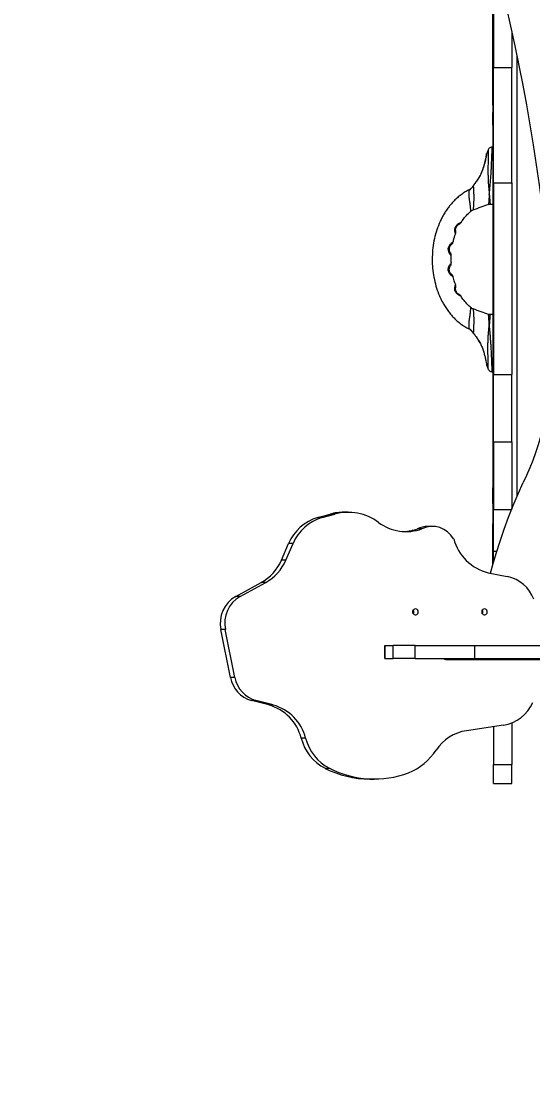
# Model space of a CAD drawing. Header units: millimetres. Extents: x 10665 to 29906, y -6125 to 7364.
# Drawn here: x 22910 to 23502, y 469 to 1697 of the extents above; entities that cross this region are included whole.
import ezdxf

# ---------------------------------------------------------------- set-up
doc = ezdxf.new("R2010")
doc.units = ezdxf.units.MM
for name, color, linetype in [('DIKOM_ОБЪЕКТ', 7, 'Continuous'), ('DIKOM_РАЗМЕР_ЗОНА', 7, 'Continuous'), ('DIKOM_РАЗМЕР_ОБЪЕКТА', 7, 'Continuous')]:
    doc.layers.add(name, color=color, linetype=linetype)
doc.styles.add('style1', font='arial.ttf', dxfattribs={"width": 0.8})
doc.dimstyles.new('1-50', dxfattribs={"dimtxt": 300, "dimasz": 200, "dimexe": 100, "dimexo": 0, "dimgap": 100, "dimtad": 1, "dimdec": 0, "dimtxsty": 'style1', "dimcen": 0, "dimclrd": 7, "dimclre": 7, "dimadec": 1, "dimazin": 2, "dimtfac": 1, "dimtdec": 0, "dimtmove": 1, "dimatfit": 3, "dimfxl": 0, "dimlwd": 25, "dimlwe": 18, "dimarcsym": 0})

# ---------------------------------------------------------------- blocks, each defined once
blk = doc.blocks.new('*D16')
at = {"layer": 'Defpoints', "color": 0, "transparency": 16777216}
for p in [(12665, 4926.5), (12665, 1146.9), (26947.7, -1821.9)]:
    blk.add_point(p, dxfattribs=at)
at = {"layer": 'DIKOM_РАЗМЕР_ОБЪЕКТА', "color": 7, "lineweight": 18, "transparency": 16777216}
for p, q in [((12665, 1146.9), (12665, 5026.5)), ((26947.7, -1821.9), (26947.7, 5026.5))]:
    blk.add_line(p, q, dxfattribs=at)
at = {"layer": 'DIKOM_РАЗМЕР_ОБЪЕКТА', "color": 7, "lineweight": 25, "transparency": 16777216}
blk.add_line((26747.7, 4926.5), (12865, 4926.5), dxfattribs=at)
at = {"layer": 'DIKOM_РАЗМЕР_ОБЪЕКТА', "color": 7, "transparency": 16777216}
for points in [[(12865, 4959.9), (12865, 4893.2), (12665, 4926.5)], [(26747.7, 4959.9), (26747.7, 4893.2), (26947.7, 4926.5)]]:
    blk.add_solid(points, dxfattribs=at)
at = {"layer": 'DIKOM_РАЗМЕР_ОБЪЕКТА', "color": 0, "transparency": 16777216, "insert": (21497, 5179.8), "char_height": 300, "attachment_point": 5, "style": 'style1'}
blk.add_mtext('14300', dxfattribs=at)
blk = doc.blocks.new('*D15')
at = {"layer": 'Defpoints', "color": 0, "transparency": 16777216}
for p in [(20416.8, 4419), (19675.9, -4001.4), (28567.5, -4001.4)]:
    blk.add_point(p, dxfattribs=at)
at = {"layer": 'DIKOM_РАЗМЕР_ОБЪЕКТА', "color": 7, "lineweight": 18, "transparency": 16777216}
for p, q in [((20416.8, 4419), (28667.5, 4419)), ((19675.9, -4001.4), (28667.5, -4001.4))]:
    blk.add_line(p, q, dxfattribs=at)
at = {"layer": 'DIKOM_РАЗМЕР_ОБЪЕКТА', "color": 7, "lineweight": 25, "transparency": 16777216}
blk.add_line((28567.5, 4219), (28567.5, -3801.4), dxfattribs=at)
at = {"layer": 'DIKOM_РАЗМЕР_ОБЪЕКТА', "color": 7, "transparency": 16777216}
for points in [[(28534.2, 4219), (28600.8, 4219), (28567.5, 4419)], [(28534.2, -3801.4), (28600.8, -3801.4), (28567.5, -4001.4)]]:
    blk.add_solid(points, dxfattribs=at)
at = {"layer": 'DIKOM_РАЗМЕР_ОБЪЕКТА', "color": 0, "transparency": 16777216, "insert": (28248, -1553.3), "char_height": 300, "attachment_point": 5, "rotation": 90, "style": 'style1'}
blk.add_mtext('8400', dxfattribs=at)
blk = doc.blocks.new('*D14')
at = {"layer": 'Defpoints', "color": 0, "transparency": 16777216}
for p in [(28947.7, 6914), (10665, 1629.9), (28947.7, -1535.4)]:
    blk.add_point(p, dxfattribs=at)
at = {"layer": 'DIKOM_РАЗМЕР_ЗОНА', "color": 7, "lineweight": 18, "transparency": 16777216}
for p, q in [((10665, 1629.9), (10665, 7014)), ((28947.7, -1535.4), (28947.7, 7014))]:
    blk.add_line(p, q, dxfattribs=at)
at = {"layer": 'DIKOM_РАЗМЕР_ЗОНА', "color": 7, "lineweight": 25, "transparency": 16777216}
blk.add_line((10865, 6914), (28747.7, 6914), dxfattribs=at)
at = {"layer": 'DIKOM_РАЗМЕР_ЗОНА', "color": 7, "transparency": 16777216}
for points in [[(10865, 6947.4), (10865, 6880.7), (10665, 6914)], [(28747.7, 6947.4), (28747.7, 6880.7), (28947.7, 6914)]]:
    blk.add_solid(points, dxfattribs=at)
at = {"layer": 'DIKOM_РАЗМЕР_ЗОНА', "color": 0, "transparency": 16777216, "insert": (21431.5, 7167.3), "char_height": 300, "attachment_point": 5, "style": 'style1'}
blk.add_mtext('18300', dxfattribs=at)
blk = doc.blocks.new('*D13')
at = {"layer": 'Defpoints', "color": 0, "transparency": 16777216}
for p in [(20470.8, 6542.6), (29806, 6542.6), (19621.9, -6125)]:
    blk.add_point(p, dxfattribs=at)
at = {"layer": 'DIKOM_РАЗМЕР_ЗОНА', "color": 7, "lineweight": 18, "transparency": 16777216}
for p, q in [((20470.8, 6542.6), (29906, 6542.6)), ((19621.9, -6125), (29906, -6125))]:
    blk.add_line(p, q, dxfattribs=at)
at = {"layer": 'DIKOM_РАЗМЕР_ЗОНА', "color": 7, "lineweight": 25, "transparency": 16777216}
blk.add_line((29806, -5925), (29806, 6342.6), dxfattribs=at)
at = {"layer": 'DIKOM_РАЗМЕР_ЗОНА', "color": 7, "transparency": 16777216}
for points in [[(29772.7, 6342.6), (29839.3, 6342.6), (29806, 6542.6)], [(29772.7, -5925), (29839.3, -5925), (29806, -6125)]]:
    blk.add_solid(points, dxfattribs=at)
at = {"layer": 'DIKOM_РАЗМЕР_ЗОНА', "color": 0, "transparency": 16777216, "insert": (29552.8, 208.8), "char_height": 300, "attachment_point": 5, "rotation": 90, "style": 'style1'}
blk.add_mtext('12650', dxfattribs=at)

msp = doc.modelspace()

# ---------------------------------------------------------------- linework, layer by layer
at = {"layer": 'DIKOM_ОБЪЕКТ', "color": 7, "linetype": 'Continuous', "lineweight": 15}
for p, q in [((23455.3, 1657.9), (23455.3, 1735.8)), ((23456.3, 1731.4), (23456.3, 1643.8)), ((23477.3, 1685.3), (23477.3, 1643.8)), ((23455.3, 1657.9), (23456.3, 1657.9)), ((23455.3, 1649.2), (23455.3, 1657.9)), ((23455.3, 1649.2), (23456.3, 1649.2)), ((23455.3, 1600.8), (23455.3, 1649.2)), ((23483.3, 1657.4), (23483.3, 1147.3)), ((23456.3, 1643.8), (23477.3, 1643.8)), ((23456.3, 1510.1), (23456.3, 1643.8)), ((23477.3, 1510.1), (23477.3, 1643.8)), ((23456.3, 1600.8), (23455.3, 1600.8)), ((23455.3, 1600), (23455.3, 1600.8)), ((23455.3, 1600), (23456.3, 1600)), ((23455.3, 1600), (23455.3, 1591.6)), ((23456.3, 1591.6), (23455.3, 1591.6)), ((23455.3, 1576.9), (23455.3, 1591.6)), ((23455.3, 1576.9), (23456.3, 1576.9)), ((23455.3, 1576.9), (23455.3, 1551.6)), ((23450, 1548.5), (23448.3, 1544.3)), ((23455.8, 1551.6), (23454.6, 1551.6)), ((23455.8, 1485.6), (23455.8, 1551.6)), ((23432.5, 1506.5), (23432.8, 1506.8)), ((23456.3, 1510.1), (23477.3, 1510.1)), ((23456.3, 1510.1), (23456.3, 1288.3)), ((23477.3, 1510.1), (23477.3, 1288.3)), ((23451.3, 1496.6), (23451.3, 1496.5)), ((23432.8, 1479), (23432.8, 1479)), ((23450.5, 1485.2), (23452.2, 1485.6)), ((23450.5, 1485.3), (23450.5, 1485.3)), ((23452.2, 1485.6), (23455.8, 1485.6)), ((23455.3, 1485.6), (23455.3, 1357.6)), ((23407.1, 1417), (23406.7, 1416.5)), ((23412.3, 1392), (23412.3, 1391.9)), ((23418.6, 1378.9), (23418.5, 1378.9)), ((23432.8, 1364.1), (23432.8, 1364.2)), ((23450.5, 1357.9), (23450.5, 1357.8)), ((23455.8, 1357.6), (23452.2, 1357.6)), ((23455.8, 1291.6), (23455.8, 1357.6)), ((23451.3, 1346.6), (23451.3, 1346.5)), ((23432.8, 1336.3), (23432.5, 1336.6)), ((23440.1, 1325.5), (23440.4, 1324.8)), ((23445.2, 1312.8), (23445.4, 1312)), ((23448.3, 1298.8), (23450, 1294.7)), ((23454.6, 1291.6), (23455.8, 1291.6)), ((23455.3, 1291.6), (23455.3, 1157.1)), ((23456.3, 1288.3), (23477.3, 1288.3)), ((23456.3, 1210.5), (23456.3, 1288.3)), ((23477.3, 1210.5), (23477.3, 1288.3)), ((23456.3, 1210.5), (23477.3, 1210.5)), ((23456.3, 1210.5), (23456.3, 1132.1)), ((23477.3, 1210.5), (23477.3, 1132.6)), ((23455.3, 1157.1), (23456.3, 1157.1)), ((23455.3, 1138.9), (23455.3, 1157.1)), ((23455.3, 1138.9), (23456.3, 1138.9)), ((23455.3, 1138.9), (23455.3, 1115.6)), ((23456.3, 1084), (23456.3, 1132.1)), ((23456.3, 1132.1), (23477.1, 1132.1)), ((23253, 1122.7), (23267.4, 1126.7)), ((23258.1, 1122.7), (23253, 1122.7)), ((23258.1, 1122.7), (23272.6, 1126.7)), ((23272.6, 1126.7), (23267.4, 1126.7)), ((23288.2, 1128.9), (23283.1, 1128.9)), ((23373.4, 1109.8), (23368.3, 1109.8)), ((23385.4, 1112.5), (23380.3, 1112.5)), ((23455.3, 1115.6), (23456.3, 1115.6)), ((23455.3, 1067.4), (23455.3, 1115.6)), ((23210.9, 1073.4), (23219.3, 1092.6)), ((23216.1, 1073.4), (23224.4, 1092.6)), ((23224.4, 1092.6), (23219.3, 1092.6)), ((23456.3, 1070.9), (23456.3, 1084)), ((23456.3, 1084), (23460.2, 1084)), ((23216.1, 1073.4), (23210.9, 1073.4)), ((23449.9, 1058.9), (23472.1, 1054.5)), ((23158.1, 1031.5), (23187.7, 1047.6)), ((23163.2, 1031.5), (23192.8, 1047.6)), ((23192.8, 1047.6), (23187.7, 1047.6)), ((23163.2, 1031.5), (23158.1, 1031.5)), ((23146.1, 993.1), (23141, 993.1)), ((23152, 937.7), (23141, 993.1)), ((23157.1, 937.7), (23146.1, 993.1)), ((23330.6, 974.6), (23330.6, 959.6)), ((23330.7, 974.6), (23330.6, 974.6)), ((23330.7, 959.6), (23330.7, 974.6)), ((23330.7, 974.6), (23340, 974.6)), ((23340, 959.6), (23340, 974.6)), ((23365.4, 974.6), (23340, 974.6)), ((23365.4, 959.6), (23365.4, 974.6)), ((23365.4, 974.6), (23434.4, 974.6)), ((23434.4, 959.6), (23434.4, 974.6)), ((23434.4, 974.6), (23514.5, 974.6)), ((23330.7, 959.6), (23330.6, 959.6)), ((23330.7, 959.6), (23340, 959.6)), ((23365.4, 959.6), (23340, 959.6)), ((23365.4, 959.6), (23434.4, 959.6)), ((23401.1, 958.6), (23515.5, 958.6)), ((23434.4, 959.6), (23514.5, 959.6)), ((23456.3, 959.6), (23456.3, 958.6)), ((23477.3, 958.6), (23477.3, 959.6)), ((23157.1, 937.7), (23152, 937.7)), ((23181.5, 911), (23176.4, 911)), ((23196.3, 905.9), (23176.4, 911)), ((23201.4, 905.9), (23181.5, 911)), ((23201.4, 905.9), (23196.3, 905.9)), ((23477.3, 885), (23477.3, 837)), ((23467.7, 882.4), (23424.9, 876.1)), ((23456.3, 880.7), (23456.3, 837)), ((23239, 867.3), (23233.8, 867.3)), ((23456.3, 837), (23477.3, 837)), ((23456.3, 814.8), (23456.3, 837)), ((23477.3, 814.8), (23477.3, 837)), ((23266.6, 832.5), (23261.4, 832.5)), ((23313.2, 820.1), (23318.3, 820.1)), ((23456.3, 814.8), (23477.3, 814.8))]:
    msp.add_line(p, q, dxfattribs=at)
at = {"layer": 'DIKOM_ОБЪЕКТ', "color": 7, "linetype": 'Continuous', "lineweight": 15, "flags": 128}
for points in [[(23464, 1741.4), (23465.3, 1736.3), (23470.7, 1713.9), (23475.9, 1691.4), (23480.9, 1668.8), (23485.6, 1646.1), (23490.1, 1623.2), (23494.3, 1600.3), (23498.3, 1577.3), (23502.1, 1554.2), (23505.6, 1531.1), (23508.8, 1507.8), (23511.9, 1484.5), (23514.6, 1461.2), (23517.1, 1437.8), (23519.4, 1414.3), (23521.4, 1390.8), (23523.2, 1367.2), (23524.7, 1343.7)], [(23450, 1548.5), (23450, 1548.5), (23450, 1548.3), (23450, 1547.9), (23450, 1546.8), (23450, 1545.6), (23449.9, 1544), (23449.9, 1541.7), (23449.9, 1539.5), (23449.8, 1536.9), (23449.8, 1535.9), (23449.8, 1534.9), (23449.8, 1533.9), (23449.8, 1532.7), (23449.8, 1531.6), (23449.7, 1530.3), (23449.7, 1526.2), (23449.7, 1521.9), (23449.7, 1520.8), (23449.7, 1519.7), (23449.8, 1518.6), (23449.8, 1517.4), (23449.8, 1516.3), (23449.9, 1515.2), (23449.9, 1514), (23449.9, 1512.9), (23450.1, 1510.9), (23450.1, 1509.5), (23450.2, 1508.7), (23450.2, 1508.5), (23450.2, 1508.4), (23450.2, 1508.4), (23450.2, 1508.4), (23450.2, 1508.4), (23450.2, 1508.4), (23450.2, 1508.4), (23450.2, 1508.4), (23450.2, 1508.4), (23450.2, 1508.4), (23450.2, 1508.4), (23450.3, 1507.1), (23450.5, 1505.4), (23450.6, 1504.2), (23450.7, 1502.9), (23450.8, 1501.4), (23451, 1499.8), (23451.1, 1498.9), (23451.2, 1497.9), (23451.2, 1497.6), (23451.2, 1497.4), (23451.2, 1497.1), (23451.2, 1497), (23451.3, 1496.9), (23451.3, 1496.8), (23451.3, 1496.6)], [(23443.3, 1524.4), (23443.2, 1524.5), (23443.2, 1524.5)], [(23418.5, 1378.9), (23418.4, 1379), (23417.9, 1379.2), (23417.1, 1379.5), (23416, 1380), (23414.9, 1380.8), (23413.7, 1381.9), (23412.7, 1383.1), (23412, 1384.6), (23411.6, 1386.1), (23411.5, 1387.7), (23411.6, 1389.1), (23411.8, 1390.3), (23412, 1391.2), (23412.3, 1392), (23412.3, 1392)], [(23417.1, 1380.4), (23416.9, 1380.6), (23416.6, 1380.8)], [(23524.7, 1343.7), (23525.2, 1333.6), (23525.4, 1323.6), (23525.3, 1313.6), (23525, 1303.6), (23524.4, 1293.6), (23523.5, 1283.6), (23522.4, 1273.7), (23521.1, 1263.9), (23519.5, 1254.1), (23517.6, 1244.4), (23515.6, 1234.8), (23513.2, 1225.4), (23510.6, 1216), (23507.8, 1206.8), (23504.8, 1197.8), (23501.5, 1188.9), (23498, 1180.2), (23494.2, 1171.6), (23490.3, 1163.3)], [(23440.4, 1324.9), (23440.3, 1325.1), (23440.4, 1325.2)], [(23452.8, 1058.4), (23455.1, 1066.9), (23459.4, 1081.2), (23463.9, 1095.4), (23468.6, 1109.4), (23473.6, 1123.1), (23478.9, 1136.7), (23484.5, 1150.1), (23490.3, 1163.3)], [(23365.9, 1017.1), (23364.8, 1016.9), (23363.9, 1016.3), (23363.1, 1015.5), (23362.7, 1014.4), (23362.6, 1013.3), (23362.9, 1012.2), (23363.5, 1011.2), (23364.3, 1010.5), (23365.4, 1010.1), (23366.4, 1010.1), (23367.5, 1010.5), (23368.3, 1011.2), (23368.9, 1012.2), (23369.2, 1013.3), (23369.1, 1014.4), (23368.6, 1015.5), (23367.9, 1016.3), (23367, 1016.9), (23365.9, 1017.1)], [(23445.8, 1017.1), (23444.7, 1016.9), (23443.7, 1016.3), (23443, 1015.5), (23442.6, 1014.4), (23442.5, 1013.3), (23442.8, 1012.2), (23443.3, 1011.2), (23444.2, 1010.5), (23445.2, 1010.1), (23446.3, 1010.1), (23447.3, 1010.5), (23448.2, 1011.2), (23448.8, 1012.2), (23449, 1013.3), (23449, 1014.4), (23448.5, 1015.5), (23447.8, 1016.3), (23446.8, 1016.9), (23445.8, 1017.1)]]:
    msp.add_lwpolyline(points, dxfattribs=at)
at = {"layer": 'DIKOM_ОБЪЕКТ', "color": 7, "linetype": 'Continuous', "lineweight": 15}
for centre, radius, start, end in [((23455.8, 1551.1), 0.5, 0, 90), ((23423.7, 1510.8), 9.95, 295.5017, 336.741), ((23455.8, 1486.1), 0.5, 270, 0), ((23408.8, 1454.6), 3.58, 328.414, 5.1244), ((23402.8, 1428.9), 3.17, 339.0489, 23.393), ((23404.5, 1401.3), 4.24, 6.7058, 46.2348), ((23407.7, 1390.3), 4.97, 347.1456, 20.1767), ((23455.8, 1357.1), 0.5, 0, 90), ((23423.7, 1332.4), 9.95, 23.2565, 64.5035), ((23455.8, 1292.1), 0.5, 270, 0), ((23267.9, 1072.1), 52.8, 106.3811, 157.0726), ((23273, 1072.1), 52.8, 106.3813, 157.0724), ((23283.1, 1070.8), 58.1, 90.0072, 105.6083), ((23288.2, 1070.2), 58.6, 53.2332, 105.4798), ((23355.1, 1159.4), 52.9, 232.9561, 290.2249), ((23350, 1159.2), 52.7, 272.8384, 290.3274), ((23380.3, 1084.9), 27.6, 90.0545, 115.7434), ((23385.4, 1084.3), 28.2, 29.1949, 115.1698), ((23463.3, 1112.4), 55.1, 195.1132, 255.9689), ((23161.6, 1094.5), 53.7, 299.0612, 336.8461), ((23166.7, 1094.5), 53.7, 299.0613, 336.8458), ((23463.3, 1013.2), 42.3, 20.826, 77.8865), ((23175.9, 1000.5), 35.7, 119.9069, 191.9901), ((23181.1, 1000.5), 35.7, 119.9067, 191.9902), ((23359.2, 1013.6), 4.63, 331.7523, 28.2462), ((23360.4, 1013.6), 3.66, 323.2496, 36.7504), ((23439.1, 1013.6), 4.63, 331.3534, 28.6466), ((23440.3, 1013.6), 3.66, 323.2506, 36.7494), ((23401.1, 964), 5.4, 234.5791, 269.8444), ((23185.5, 943.8), 34, 190.2179, 254.5534), ((23190.6, 943.8), 34, 190.2177, 254.5536), ((23182.2, 854.5), 53.2, 13.9001, 74.5985), ((23187.3, 854.5), 53.2, 13.9, 74.5986), ((23460.6, 926.3), 44.5, 279.2041, 336.7808), ((23432.7, 825.4), 51.3, 98.779, 146.7104), ((23286.4, 880.7), 54.2, 194.2553, 242.5833), ((23291.5, 880.7), 54.2, 194.2553, 242.5833), ((23330.6, 892.8), 71, 292.7263, 326.4532), ((23313.3, 934.8), 114.7, 243.1058, 269.9341), ((23318.3, 934.3), 114.1, 243.0551, 290.3989)]:
    msp.add_arc(centre, radius, start, end, dxfattribs=at)
for points, knots in [([(23454.9, 1551.6), (23454.4, 1551.6), (23453.4, 1551.5), (23451.9, 1550.9), (23450.7, 1549.9), (23450.2, 1548.9), (23450, 1548.5)], [0, 0, 0, 0, 0.242876, 0.498209, 0.754639, 1, 1, 1, 1]), ([(23451.3, 1496.6), (23451.4, 1497.9), (23451.6, 1500.3), (23452, 1504), (23452.3, 1507.5), (23452.5, 1510.5), (23452.8, 1513.6), (23453, 1516.7), (23453.3, 1519.9), (23453.5, 1523.5), (23453.7, 1527.6), (23453.9, 1531.5), (23454, 1534.7), (23454.1, 1537.3), (23454.3, 1540.2), (23454.4, 1543.3), (23454.5, 1546), (23454.5, 1547.9), (23454.5, 1549.2), (23454.6, 1550.4), (23454.6, 1551.4), (23454.6, 1551.5), (23454.6, 1551.6)], [0, 0, 0, 0, 0.062665, 0.125372, 0.166921, 0.210255, 0.250368, 0.292771, 0.334413, 0.375289, 0.436497, 0.500019, 0.538706, 0.578564, 0.619592, 0.683301, 0.749643, 0.790243, 0.831297, 0.872805, 0.93589, 1, 1, 1, 1]), ([(23448.1, 1543.4), (23448.1, 1543.4), (23448.1, 1543.2), (23447.9, 1542.1), (23447.6, 1540.3), (23447.1, 1537.8), (23446.4, 1534.9), (23445.6, 1531.6), (23444.5, 1528), (23443.7, 1525.7), (23443.2, 1524.5)], [0, 0, 0, 0, 0.12329, 0.248798, 0.374745, 0.500529, 0.625579, 0.750947, 0.875439, 1, 1, 1, 1]), ([(23443.3, 1524.4), (23443.8, 1525.7), (23444.7, 1528.2), (23445.8, 1531.9), (23446.6, 1535.4), (23447.3, 1538.5), (23447.7, 1541.1), (23448.1, 1543), (23448.2, 1544.2), (23448.3, 1544.3), (23448.3, 1544.3)], [0, 0, 0, 0, 0.124809, 0.249884, 0.376108, 0.502253, 0.629161, 0.756493, 0.883399, 1, 1, 1, 1]), ([(23448.3, 1544.3), (23448.2, 1544.2), (23448.1, 1543.9), (23448.1, 1543.6), (23448.1, 1543.4)], [0, 0, 0, 0, 0.477282, 1, 1, 1, 1]), ([(23443.2, 1524.5), (23442.9, 1523.7), (23442.3, 1522.2), (23441.3, 1519.9), (23440.1, 1517.7), (23439, 1515.8), (23438.1, 1514.4), (23437.2, 1512.9), (23436, 1511.2), (23434.8, 1509.6), (23433.9, 1508.4), (23433.3, 1507.6), (23432.8, 1507), (23432.8, 1506.9), (23432.7, 1506.8)], [0, 0, 0, 0, 0.081741, 0.15636, 0.253157, 0.333247, 0.396611, 0.447605, 0.537898, 0.66057, 0.733512, 0.814865, 0.903412, 1, 1, 1, 1]), ([(23432.8, 1506.8), (23433.1, 1507.1), (23433.5, 1507.7), (23434.7, 1509.2), (23436, 1511.1), (23437.5, 1513.2), (23439.1, 1515.7), (23440.6, 1518.4), (23442.1, 1521.3), (23442.9, 1523.4), (23443.3, 1524.4)], [0, 0, 0, 0, 0.12762, 0.254181, 0.380616, 0.505083, 0.629622, 0.75288, 0.876455, 1, 1, 1, 1]), ([(23428, 1502.1), (23426.5, 1501.3), (23423.2, 1499.6), (23418.7, 1496.5), (23414.4, 1493.1), (23410.7, 1489.6), (23407.5, 1486.2), (23404.6, 1482.6), (23401.8, 1478.7), (23399, 1474.4), (23396.6, 1470), (23393.6, 1463.8), (23390.5, 1455.7), (23387.7, 1445.6), (23385.9, 1435.1), (23385.2, 1424.5), (23385.4, 1413.9), (23386.6, 1403.4), (23388.8, 1393.3), (23391.2, 1385.5), (23393.4, 1380.1), (23394.9, 1376.6), (23396.7, 1373), (23398.9, 1368.9), (23401.6, 1364.6), (23404.9, 1360.2), (23408.5, 1355.8), (23412.7, 1351.5), (23417.5, 1347.4), (23422.6, 1343.8), (23426.3, 1342), (23428, 1341.1)], [0, 0, 0, 0, 0.027025, 0.057205, 0.085928, 0.112733, 0.137185, 0.158854, 0.185893, 0.211794, 0.238124, 0.264796, 0.318859, 0.373826, 0.429211, 0.484394, 0.539932, 0.595369, 0.649803, 0.701993, 0.722121, 0.741783, 0.761423, 0.785314, 0.814066, 0.841254, 0.870906, 0.902519, 0.935589, 0.969628, 1, 1, 1, 1]), ([(23432.5, 1506.5), (23431.9, 1505.6), (23430.8, 1503.8), (23428.9, 1502.7), (23428, 1502.1)], [0, 0, 0, 0, 0.500021, 1, 1, 1, 1]), ([(23428, 1501.8), (23428, 1502), (23428, 1502.3), (23428, 1502.1), (23428, 1502.1)], [0, 0, 0, 0, 0.998994, 1, 1, 1, 1]), ([(23428.5, 1489.9), (23428.5, 1490.5), (23428.3, 1491.8), (23428.1, 1493.7), (23428, 1495.5), (23428, 1497.3), (23428, 1498.9), (23428, 1500.2), (23428, 1501.2), (23428, 1501.6), (23428, 1501.8)], [0, 0, 0, 0, 0.099155, 0.203179, 0.314643, 0.435175, 0.565596, 0.704019, 0.849957, 1, 1, 1, 1]), ([(23432.7, 1506.8), (23432.7, 1506.7), (23432.6, 1506.6), (23432.5, 1506.5), (23432.5, 1506.5)], [0, 0, 0, 0, 0.772389, 1, 1, 1, 1]), ([(23432.8, 1506.8), (23432.8, 1506.6), (23432.8, 1506), (23432.9, 1504.6), (23433, 1502.7), (23433.1, 1500.4), (23433.2, 1497.9), (23433.3, 1495.4), (23433.4, 1492.9), (23433.3, 1490.6), (23433.2, 1488.4), (23433.1, 1486.3), (23433, 1484.3), (23432.9, 1482.6), (23432.8, 1481.1), (23432.8, 1480), (23432.8, 1479.2), (23432.8, 1479.1), (23432.8, 1479)], [0, 0, 0, 0, 0.080361, 0.158533, 0.23219, 0.300308, 0.36192, 0.417751, 0.470231, 0.521709, 0.573679, 0.627956, 0.68491, 0.744245, 0.806422, 0.869829, 0.934633, 1, 1, 1, 1]), ([(23429.8, 1477.3), (23429.8, 1477.3), (23429.8, 1477.2), (23429.8, 1477.5), (23429.8, 1478.3), (23429.8, 1479.7), (23429.6, 1481.4), (23429.4, 1483.4), (23429.2, 1485.5), (23428.8, 1487.7), (23428.6, 1489.1), (23428.5, 1489.9)], [0, 0, 0, 0, 0.002542, 0.14953, 0.294643, 0.434769, 0.568605, 0.691729, 0.803239, 0.90467, 1, 1, 1, 1]), ([(23451.3, 1496.5), (23451.2, 1496), (23451.2, 1495), (23451, 1493.5), (23450.9, 1491.7), (23450.8, 1489.9), (23450.7, 1488.3), (23450.6, 1487), (23450.5, 1486.1), (23450.5, 1485.4), (23450.5, 1485.3), (23450.5, 1485.3)], [0, 0, 0, 0, 0.079172, 0.141282, 0.251761, 0.376197, 0.500379, 0.62576, 0.750539, 0.874845, 1, 1, 1, 1]), ([(23451.3, 1496.5), (23451.3, 1496.5), (23451.3, 1496.4), (23451.3, 1496.2), (23451.4, 1495.2), (23451.5, 1493.7), (23451.7, 1492), (23451.8, 1490.6), (23451.9, 1489.4), (23451.9, 1488.4), (23452, 1487.5), (23452.1, 1486.8), (23452.1, 1486.2), (23452.1, 1485.7), (23452.1, 1485.6), (23452.2, 1485.6)], [0, 0, 0, 0, 0.001041, 0.009639, 0.033851, 0.151325, 0.239179, 0.330893, 0.418374, 0.500451, 0.589418, 0.667639, 0.750686, 0.876106, 1, 1, 1, 1]), ([(23418.6, 1464.2), (23418.9, 1464.5), (23420.1, 1466.6), (23422.8, 1470.3), (23426.3, 1474.3), (23429, 1476.4), (23429.9, 1477.2)], [0, 0, 0, 0, 0.075492, 0.41595, 0.792647, 1, 1, 1, 1]), ([(23429.8, 1477.3), (23430.3, 1477.6), (23431.2, 1478.3), (23432.3, 1478.8), (23432.8, 1479)], [0, 0, 0, 0, 0.499984, 1, 1, 1, 1]), ([(23432.8, 1479), (23435.9, 1480.1), (23441.8, 1482.2), (23447.6, 1484.3), (23450.5, 1485.3)], [0, 0, 0, 0, 0.519124, 1, 1, 1, 1]), ([(23411.8, 1452.7), (23411.8, 1453), (23411.6, 1453.7), (23411.5, 1455.1), (23411.5, 1456.7), (23411.9, 1458.3), (23412.6, 1459.8), (23413.6, 1461.2), (23414.7, 1462.3), (23415.9, 1463.1), (23417, 1463.6), (23417.8, 1464), (23418.4, 1464.2), (23418.7, 1464.3), (23418.6, 1464.2), (23418.6, 1464.2)], [0, 0, 0, 0, 0.085698, 0.166299, 0.241137, 0.310758, 0.377834, 0.446214, 0.519673, 0.598944, 0.682969, 0.770173, 0.858675, 0.947236, 1, 1, 1, 1]), ([(23412.3, 1454.9), (23412.3, 1455.1), (23412.3, 1455.4), (23412.3, 1456), (23412.4, 1456.6), (23412.5, 1457.4), (23412.8, 1458.2), (23413, 1458.9), (23413.4, 1459.5), (23413.8, 1460.1), (23414.1, 1460.5), (23414.6, 1461.1), (23415.1, 1461.5), (23415.5, 1461.7), (23416, 1462.1), (23416.4, 1462.3), (23416.5, 1462.3), (23416.5, 1462.4)], [0, 0, 0, 0, 0.093702, 0.136306, 0.176788, 0.264941, 0.309419, 0.353573, 0.397769, 0.442379, 0.486775, 0.531284, 0.614373, 0.659727, 0.708227, 0.885116, 1, 1, 1, 1]), ([(23416.6, 1462.4), (23417, 1462.6), (23417.8, 1463.1), (23418.4, 1463.9), (23418.7, 1464.3)], [0, 0, 0, 0, 0.494205, 1, 1, 1, 1]), ([(23409.7, 1441.9), (23409.8, 1442.4), (23410.4, 1445.5), (23411.4, 1448.6), (23412.3, 1451.1), (23412.4, 1451.2)], [0, 0, 0, 0, 0.171691, 0.972305, 1, 1, 1, 1]), ([(23412.3, 1451.2), (23412.3, 1451.2), (23412.3, 1451.2), (23412.1, 1451.8), (23411.9, 1452.4), (23411.8, 1452.7)], [0, 0, 0, 0, 0.413325, 0.70766, 1, 1, 1, 1]), ([(23412.5, 1454), (23412.5, 1454), (23412.5, 1453.9), (23412.5, 1454.1), (23412.4, 1454.6), (23412.3, 1454.9)], [0, 0, 0, 0, 0.157079, 0.579117, 1, 1, 1, 1]), ([(23412.3, 1451.1), (23412.5, 1451.6), (23412.7, 1452.5), (23412.6, 1453.5), (23412.5, 1454)], [0, 0, 0, 0, 0.505627, 1, 1, 1, 1]), ([(23405.8, 1427.8), (23405.5, 1428.2), (23405, 1429), (23404.3, 1430.6), (23403.9, 1432.4), (23403.8, 1434.3), (23404.3, 1436.2), (23405.2, 1437.8), (23406.2, 1439.2), (23407.3, 1440.3), (23408.3, 1441.1), (23409, 1441.6), (23409.5, 1441.8), (23409.6, 1441.9), (23409.6, 1441.9), (23409.6, 1441.9)], [0, 0, 0, 0, 0.087812, 0.169814, 0.245399, 0.316109, 0.386232, 0.460026, 0.540612, 0.62717, 0.717089, 0.80791, 0.899124, 0.989914, 1, 1, 1, 1]), ([(23405.7, 1430.2), (23405.6, 1430.4), (23405.5, 1430.8), (23405.3, 1431.6), (23405.1, 1432.2), (23405.1, 1432.9), (23405.1, 1433.6), (23405.1, 1434.4), (23405.3, 1435.2), (23405.5, 1435.9), (23405.8, 1436.5), (23406.1, 1437.1), (23406.5, 1437.7), (23406.9, 1438.2), (23407.4, 1438.8), (23407.8, 1439.1), (23407.8, 1439.1), (23407.8, 1439.1)], [0, 0, 0, 0, 0.092951, 0.135393, 0.176248, 0.220484, 0.26472, 0.30898, 0.353225, 0.39742, 0.441737, 0.485052, 0.53041, 0.613239, 0.707183, 0.883607, 1, 1, 1, 1]), ([(23407.9, 1439.2), (23408.3, 1439.5), (23409.1, 1440.3), (23409.4, 1441.4), (23409.6, 1441.9)], [0, 0, 0, 0, 0.499778, 1, 1, 1, 1]), ([(23406.4, 1429), (23406.4, 1429), (23406.5, 1428.9), (23406.4, 1429.1), (23406.2, 1429.3), (23405.9, 1429.8), (23405.7, 1430.2)], [0, 0, 0, 0, 0.145891, 0.364472, 0.57345, 1, 1, 1, 1]), ([(23407.4, 1425.8), (23407.4, 1425.8), (23407.3, 1425.9), (23407, 1426.2), (23406.5, 1426.8), (23406, 1427.5), (23405.8, 1427.8)], [0, 0, 0, 0, 0.227293, 0.485551, 0.743058, 1, 1, 1, 1]), ([(23407.4, 1425.8), (23407.4, 1426.4), (23407.3, 1427.5), (23406.7, 1428.5), (23406.5, 1428.9)], [0, 0, 0, 0, 0.500213, 1, 1, 1, 1]), ([(23407.5, 1417.3), (23407.4, 1418), (23407.2, 1420.8), (23407.3, 1423.7), (23407.4, 1425.8)], [0, 0, 0, 0, 0.251047, 1, 1, 1, 1]), ([(23408.7, 1401.8), (23408.4, 1402), (23407.9, 1402.4), (23406.8, 1403.3), (23405.7, 1404.5), (23404.7, 1406.1), (23404, 1407.8), (23403.8, 1409.8), (23404, 1411.6), (23404.6, 1413.4), (23405.4, 1414.8), (23406.2, 1415.9), (23406.8, 1416.7), (23407.3, 1417.2), (23407.3, 1417.2), (23407.3, 1417.2)], [0, 0, 0, 0, 0.081002, 0.159991, 0.234906, 0.30442, 0.368753, 0.431021, 0.495823, 0.566305, 0.642163, 0.722118, 0.803628, 0.884998, 1, 1, 1, 1]), ([(23405.3, 1408.2), (23405.2, 1408.4), (23405.1, 1409), (23405, 1410), (23405.1, 1411.3), (23405.6, 1412.7), (23406.2, 1414), (23406.7, 1414.8), (23407.3, 1415.7), (23407.3, 1416.8), (23407.4, 1417.3)], [0, 0, 0, 0, 0.045692, 0.123233, 0.190134, 0.327606, 0.495852, 0.685984, 0.854101, 1, 1, 1, 1]), ([(23407.7, 1404.1), (23407.4, 1404.4), (23407, 1404.7), (23406.1, 1405.9), (23405.5, 1407.2), (23405.3, 1407.9), (23405.3, 1408.2)], [0, 0, 0, 0, 0.382829, 0.679736, 0.907874, 1, 1, 1, 1]), ([(23407.4, 1404.4), (23407.3, 1404.5), (23407.1, 1404.7), (23406.8, 1405.1), (23406.7, 1405.2)], [0, 0, 0, 0, 0.590382, 1, 1, 1, 1]), ([(23409.6, 1401.2), (23409.6, 1401.4), (23409.5, 1401.6), (23409.4, 1401.8), (23409.4, 1402), (23409.3, 1402.2), (23409.1, 1402.5), (23408.8, 1403), (23408.3, 1403.5), (23407.7, 1404.1), (23407.4, 1404.4)], [0, 0, 0, 0, 0.066495, 0.097544, 0.127823, 0.160333, 0.19944, 0.308848, 0.629806, 1, 1, 1, 1]), ([(23409.5, 1401.3), (23409.5, 1401.3), (23409.6, 1401.2), (23409.3, 1401.4), (23408.9, 1401.7), (23408.7, 1401.8)], [0, 0, 0, 0, 0.223939, 0.610017, 1, 1, 1, 1]), ([(23412.5, 1392), (23412, 1393.1), (23410.8, 1396.2), (23410.1, 1399.4), (23409.7, 1401.3)], [0, 0, 0, 0, 0.376995, 1, 1, 1, 1]), ([(23416.6, 1380.8), (23416.6, 1380.8), (23416.6, 1380.7), (23416.4, 1380.8), (23416.1, 1381), (23415.6, 1381.3), (23415, 1381.7), (23414.3, 1382.4), (23413.6, 1383.2), (23413.2, 1384), (23412.9, 1384.7), (23412.6, 1385.3), (23412.4, 1386.2), (23412.3, 1386.9), (23412.3, 1387.5), (23412.3, 1388), (23412.4, 1388.4), (23412.4, 1389), (23412.5, 1389.1), (23412.5, 1389.2)], [0, 0, 0, 0, 0.083441, 0.168194, 0.249604, 0.315348, 0.374082, 0.436577, 0.498946, 0.530346, 0.561638, 0.592768, 0.624401, 0.686965, 0.717301, 0.749569, 0.809157, 0.875068, 1, 1, 1, 1]), ([(23418.6, 1378.9), (23418.4, 1379.2), (23418.1, 1379.8), (23417.4, 1380.3), (23417, 1380.5)], [0, 0, 0, 0, 0.513735, 1, 1, 1, 1]), ([(23429.9, 1366), (23429.3, 1366.4), (23427.3, 1368), (23424.5, 1370.9), (23421.4, 1374.8), (23419.5, 1377.4), (23418.6, 1378.9), (23418.6, 1379)], [0, 0, 0, 0, 0.127971, 0.441321, 0.7041, 0.993751, 1, 1, 1, 1]), ([(23428.5, 1353.3), (23428.6, 1354), (23428.9, 1355.5), (23429.2, 1357.7), (23429.5, 1359.8), (23429.6, 1361.8), (23429.8, 1363.5), (23429.8, 1364.8), (23429.8, 1365.7), (23429.8, 1365.8), (23429.8, 1365.9)], [0, 0, 0, 0, 0.095865, 0.197558, 0.309599, 0.433761, 0.568368, 0.709805, 0.855882, 1, 1, 1, 1]), ([(23432.8, 1364.2), (23432.3, 1364.4), (23431.2, 1364.8), (23430.3, 1365.5), (23429.8, 1365.9)], [0, 0, 0, 0, 0.500012, 1, 1, 1, 1]), ([(23450.5, 1357.9), (23447.6, 1358.9), (23441.8, 1361), (23435.9, 1363.1), (23432.8, 1364.2)], [0, 0, 0, 0, 0.480367, 1, 1, 1, 1]), ([(23432.8, 1364.2), (23432.8, 1364.1), (23432.8, 1364.1), (23432.8, 1363.8), (23432.8, 1363.5), (23432.8, 1363), (23432.8, 1362.1), (23432.9, 1360.7), (23433, 1358.9), (23433.1, 1357.1), (23433.2, 1355.5), (23433.3, 1354.2), (23433.3, 1352.9), (23433.3, 1351.5), (23433.3, 1350.1), (23433.3, 1348.7), (23433.3, 1347.3), (23433.2, 1346.1), (23433.2, 1345.2), (23433.2, 1344.5), (23433.1, 1343.9), (23433.1, 1343.2), (23433.1, 1342.5), (23433, 1341.8), (23433, 1340.9), (23432.9, 1339.9), (23432.9, 1338.9), (23432.9, 1337.9), (23432.8, 1336.9), (23432.8, 1336.5), (23432.8, 1336.3)], [0, 0, 0, 0, 0.03936, 0.073568, 0.102321, 0.125375, 0.189214, 0.249997, 0.311996, 0.375379, 0.407586, 0.438155, 0.471336, 0.500884, 0.531633, 0.563547, 0.59468, 0.626068, 0.641858, 0.657494, 0.675401, 0.688501, 0.711362, 0.729456, 0.750952, 0.791033, 0.832458, 0.875345, 0.935645, 1, 1, 1, 1]), ([(23428, 1341.4), (23428, 1341.6), (23428, 1341.9), (23428, 1343), (23428, 1344.3), (23428, 1345.9), (23428, 1347.6), (23428.1, 1349.5), (23428.3, 1351.4), (23428.5, 1352.7), (23428.5, 1353.3)], [0, 0, 0, 0, 0.15074, 0.296063, 0.433645, 0.564289, 0.68486, 0.79671, 0.900213, 1, 1, 1, 1]), ([(23452.2, 1357.6), (23451.9, 1357.6), (23451.3, 1357.6), (23450.7, 1357.8), (23450.5, 1357.9)], [0, 0, 0, 0, 0.499973, 1, 1, 1, 1]), ([(23451.3, 1346.6), (23451.2, 1347.2), (23451.2, 1348.1), (23451, 1349.7), (23450.9, 1351.4), (23450.8, 1353.2), (23450.7, 1354.9), (23450.6, 1356.2), (23450.5, 1357.1), (23450.5, 1357.7), (23450.5, 1357.8), (23450.5, 1357.9)], [0, 0, 0, 0, 0.079167, 0.141276, 0.251849, 0.376393, 0.50052, 0.625794, 0.750722, 0.875018, 1, 1, 1, 1]), ([(23452.2, 1357.6), (23452.1, 1357.5), (23452.1, 1357.5), (23452.1, 1357), (23452.1, 1356.3), (23452, 1355.6), (23451.9, 1354.6), (23451.8, 1353.2), (23451.7, 1351.9), (23451.6, 1350.9), (23451.6, 1350.5), (23451.6, 1350), (23451.5, 1349.6), (23451.5, 1348.9), (23451.4, 1348.2), (23451.4, 1347.4), (23451.3, 1347), (23451.3, 1346.7), (23451.3, 1346.7), (23451.3, 1346.7), (23451.3, 1346.6)], [0, 0, 0, 0, 0.125177, 0.246969, 0.335172, 0.413851, 0.499414, 0.618309, 0.748238, 0.773157, 0.798192, 0.823343, 0.848611, 0.873998, 0.927361, 0.966147, 0.990359, 0.997002, 0.998958, 1, 1, 1, 1]), ([(23428, 1341), (23428, 1341), (23428, 1340.9), (23428, 1341.1), (23428, 1341.4)], [0, 0, 0, 0, 0.001086, 1, 1, 1, 1]), ([(23428, 1341), (23428.9, 1340.5), (23430.8, 1339.4), (23431.9, 1337.6), (23432.5, 1336.7)], [0, 0, 0, 0, 0.500005, 1, 1, 1, 1]), ([(23450, 1294.7), (23450, 1294.7), (23450, 1294.8), (23450, 1295.6), (23450, 1296.7), (23449.9, 1298), (23449.9, 1299.1), (23449.9, 1300.1), (23449.9, 1300.8), (23449.9, 1301.6), (23449.9, 1302.4), (23449.9, 1303.3), (23449.8, 1304.3), (23449.8, 1305.4), (23449.8, 1306.7), (23449.8, 1308.2), (23449.8, 1309.9), (23449.8, 1311.5), (23449.7, 1313.1), (23449.7, 1314.9), (23449.7, 1317.1), (23449.7, 1319.2), (23449.7, 1321.7), (23449.8, 1324.4), (23449.8, 1327.4), (23449.9, 1330.1), (23450.1, 1332.5), (23450.2, 1334.6), (23450.4, 1336.8), (23450.6, 1338.9), (23450.7, 1340.8), (23450.9, 1342.3), (23451, 1343.8), (23451.1, 1345.2), (23451.2, 1346.1), (23451.3, 1346.5)], [0, 0, 0, 0, 0.056653, 0.119882, 0.160987, 0.203055, 0.245553, 0.261703, 0.27843, 0.295745, 0.313671, 0.332229, 0.35144, 0.371308, 0.39406, 0.422487, 0.4533, 0.477793, 0.497085, 0.531239, 0.559895, 0.593544, 0.622845, 0.665906, 0.707128, 0.748495, 0.779291, 0.810896, 0.839094, 0.873733, 0.904148, 0.927555, 0.949788, 0.974668, 1, 1, 1, 1]), ([(23454.6, 1291.6), (23454.6, 1291.6), (23454.6, 1291.8), (23454.6, 1292.9), (23454.5, 1294.5), (23454.5, 1296.6), (23454.4, 1298.8), (23454.3, 1301), (23454.2, 1303.7), (23454.1, 1307.1), (23453.9, 1310.7), (23453.8, 1314.1), (23453.6, 1317.1), (23453.4, 1320.7), (23453.1, 1324.9), (23452.8, 1329.6), (23452.4, 1334.2), (23452.1, 1338.1), (23451.8, 1341), (23451.6, 1343.2), (23451.4, 1344.7), (23451.4, 1345.8), (23451.3, 1346.3), (23451.3, 1346.5)], [0, 0, 0, 0, 0.063925, 0.126844, 0.188757, 0.249665, 0.294275, 0.337713, 0.379977, 0.441151, 0.499693, 0.542402, 0.584075, 0.624714, 0.686295, 0.749591, 0.811903, 0.874336, 0.911482, 0.944849, 0.97563, 0.987093, 1, 1, 1, 1]), ([(23432.5, 1336.6), (23432.5, 1336.6), (23432.6, 1336.5), (23432.7, 1336.4), (23432.7, 1336.3)], [0, 0, 0, 0, 0.233534, 1, 1, 1, 1]), ([(23432.7, 1336.3), (23432.8, 1336.3), (23432.8, 1336.2), (23433.3, 1335.6), (23434, 1334.7), (23434.9, 1333.4), (23436.1, 1331.8), (23437.5, 1329.8), (23438.9, 1327.5), (23439.9, 1325.8), (23440.4, 1324.9)], [0, 0, 0, 0, 0.108058, 0.22073, 0.3393, 0.46251, 0.59075, 0.723144, 0.859816, 1, 1, 1, 1]), ([(23432.8, 1336.3), (23433, 1336.1), (23433.3, 1335.7), (23434.3, 1334.4), (23435.9, 1332.3), (23438.1, 1329.1), (23439.6, 1326.5), (23440.4, 1325.2)], [0, 0, 0, 0, 0.127097, 0.253699, 0.505428, 0.754469, 1, 1, 1, 1]), ([(23440.4, 1325.2), (23441.1, 1323.8), (23442.5, 1321.1), (23444.2, 1316.4), (23445.6, 1311.8), (23446.7, 1307.5), (23447.4, 1303.7), (23447.9, 1300.9), (23448.2, 1299.1), (23448.3, 1298.9), (23448.3, 1298.8)], [0, 0, 0, 0, 0.125119, 0.249257, 0.374414, 0.500484, 0.6269, 0.753824, 0.881326, 1, 1, 1, 1]), ([(23448.1, 1299.7), (23448.1, 1299.6), (23448.1, 1299.2), (23448.2, 1298.9), (23448.3, 1298.8)], [0, 0, 0, 0, 0.507759, 1, 1, 1, 1]), ([(23450, 1294.7), (23450.2, 1294.2), (23450.7, 1293.3), (23451.9, 1292.3), (23453.3, 1291.6), (23454.4, 1291.6), (23454.9, 1291.6)], [0, 0, 0, 0, 0.245307, 0.501689, 0.757042, 1, 1, 1, 1])]:
    msp.add_open_spline(points, degree=3, knots=knots, dxfattribs=at)

# ---------------------------------------------------------------- dimensions: what is measured, and where the dimension line sits
at = {"layer": 'DIKOM_РАЗМЕР_ЗОНА'}
dim = msp.add_linear_dim(base=(28947.7, 6914), p1=(10665, 1629.9), p2=(28947.7, -1535.4), text='18300', dimstyle='1-50', override={"dimscale": 1, "dimtix": 0, "dimtofl": 1, "dimtmove": 1, "dimatfit": 3}, dxfattribs=at)
dim.commit()
dim.dimension.update_dxf_attribs({"geometry": '*D14', "text_midpoint": (21431.5, 6914), "dimtype": 160})
dim = msp.add_linear_dim(base=(29806, 6542.6), p1=(19621.9, -6125), p2=(20470.8, 6542.6), angle=90, text='12650', dimstyle='1-50', dxfattribs=at)
dim.commit()
dim.dimension.update_dxf_attribs({"geometry": '*D13', "text_midpoint": (29806, 208.8), "dimtype": 160})
at = {"layer": 'DIKOM_РАЗМЕР_ОБЪЕКТА'}
dim = msp.add_linear_dim(base=(12665, 4926.5), p1=(26947.7, -1821.9), p2=(12665, 1146.9), angle=180, text='14300', dimstyle='1-50', override={"dimscale": 1, "dimtix": 0, "dimtofl": 1, "dimtmove": 1, "dimatfit": 3}, dxfattribs=at)
dim.commit()
dim.dimension.update_dxf_attribs({"geometry": '*D16', "text_midpoint": (21497, 4926.5), "dimtype": 160})
dim = msp.add_linear_dim(base=(28567.5, -4001.4), p1=(20416.8, 4419), p2=(19675.9, -4001.4), angle=90, text='8400', dimstyle='1-50', dxfattribs=at)
dim.commit()
dim.dimension.update_dxf_attribs({"geometry": '*D15', "text_midpoint": (28501.1, -1553.3), "dimtype": 160})

doc.saveas('drawing.dxf')
